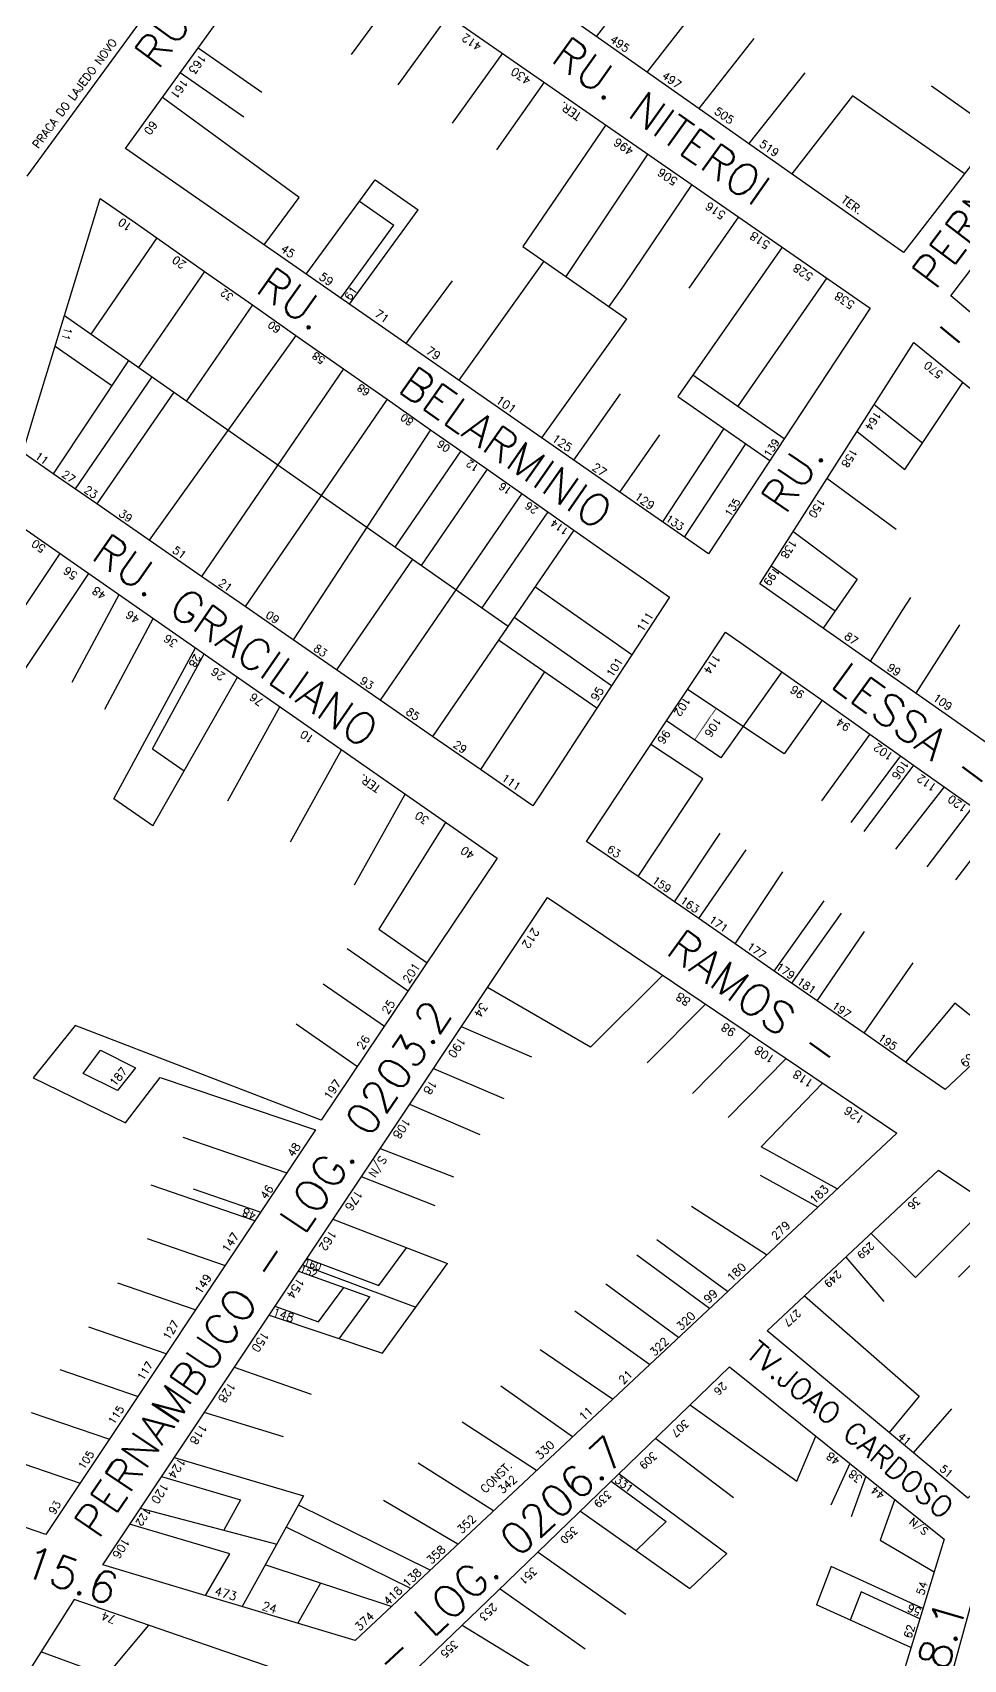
# Model space of a CAD drawing. Extents: x 714896 to 749292, y 8417558 to 8447149.
# Drawn here: x 738444 to 738619.4, y 8426925.1 to 8427231.9 of the extents above; entities that cross this region are included whole.
import ezdxf

# ---------------------------------------------------------------- set-up
doc = ezdxf.new("R2010")
doc.units = 0
doc.header["$MEASUREMENT"] = 0
doc.linetypes.add('ACAD_ISO03W100', pattern=[30, 12, -18])
for name, color, linetype in [('LOTE', 7, 'CONTINUOUS'), ('NUM-PORTA', 7, 'CONTINUOUS'), ('QUADRA', 6, 'CONTINUOUS'), ('TEXTO', 7, 'CONTINUOUS'), ('TEXTODERUA', 3, 'CONTINUOUS')]:
    doc.layers.add(name, color=color, linetype=linetype)
doc.styles.add('ROMANS', font='ROMANS.SHX', dxfattribs={"height": 1.5})

msp = doc.modelspace()

# ---------------------------------------------------------------- linework, layer by layer
at = {"layer": 'LOTE', "color": 7}
for p, q in [((738568.67, 8427254.88, 535.41), (738550.25, 8427231.2, 529.82)), ((738513.74, 8427240.99, 533.63), (738504.05, 8427227.7, 531.36)), ((738522.3, 8427235.06, 533.63), (738512.84, 8427222, 531.55)), ((738570.27, 8427237.87, 532.9), (738559.79, 8427224.47, 529.82)), ((738475.2, 8427228.97, 529.81), (738487.18, 8427220.65, 530.29)), ((738579.95, 8427230.76, 532.87), (738569.59, 8427217.57, 529.82)), ((738532.56, 8427227.95, 533.63), (738523.09, 8427214.77, 531.67)), ((738471.81, 8427224.31, 529.81), (738483.79, 8427215.99, 530.29)), ((738589.55, 8427224.27, 532.98), (738579.01, 8427210.92, 529.82)), ((738540.39, 8427222.52, 533.63), (738531.43, 8427209.75, 531.78)), ((738598.52, 8427219.91, 533.29), (738587.08, 8427205.24, 529.82)), ((738619.59, 8427205.29, 535.45), (738598.52, 8427219.91, 533.29)), ((738613.44, 8427221.8), (738625.69, 8427213.15)), ((738494.2, 8427200.78, 529.61), (738468.43, 8427219.6, 529.81)), ((738552, 8427214.47, 533.63), (738536.37, 8427191.51, 531.12)), ((738559.94, 8427208.96, 533.63), (738544.49, 8427185.86, 530.88)), ((738495.55, 8427186.32, 528.22), (738508.53, 8427204.08, 530.74)), ((738568.26, 8427203.2, 533.63), (738555.37, 8427184.1, 531.4)), ((738487.62, 8427191.83, 528.22), (738494.2, 8427200.78, 529.61)), ((738503.72, 8427180.63, 528.22), (738516.66, 8427198.42, 530.79)), ((738502.08, 8427181.77, 528.22), (738512.08, 8427195.52, 530.2)), ((738577.06, 8427197.1, 533.63), (738567.66, 8427183.65, 531.89)), ((738585.25, 8427191.42, 533.63), (738565.6, 8427163.21, 530.81)), ((738540.33, 8427188.75, 531.03), (738524.29, 8427166.32, 528.22)), ((738514.37, 8427173.22, 528.22), (738523.1, 8427185.04, 529.99)), ((738555.37, 8427184.1, 531.4), (738552.62, 8427180.2, 531.09)), ((738593.68, 8427185.58, 533.63), (738576.93, 8427161.41, 531.46)), ((738555.94, 8427177.89, 531.12), (738539.9, 8427155.45, 528.22)), ((738608.41, 8427149.49, 534.14), (738619.35, 8427165.87, 536.94)), ((738545.97, 8427151.23, 528.22), (738554.78, 8427163.72, 530.34)), ((738602.58, 8427161.7, 533.22), (738611.73, 8427154.47, 534.15)), ((738554.64, 8427145.19, 528.22), (738562.22, 8427156.02, 530.38)), ((738574.26, 8427157.18, 528.22), (738562.69, 8427139.59, 528.22)), ((738599.38, 8427156.62, 533.22), (738608.41, 8427149.49, 534.14)), ((738578.36, 8427154.33, 528.22), (738566.8, 8427136.73, 528.22)), ((738606.76, 8427138.17, 533.79), (738593.7, 8427147.75, 533.22)), ((738587.31, 8427137.83, 533.22), (738599.43, 8427128.77, 533.11)), ((738435.61, 8427113.36, 530.06), (738449.17, 8427133.65, 530.06)), ((738436.71, 8427103.13, 530.06), (738454.58, 8427129.88, 530.06)), ((738599.43, 8427128.77, 533.11), (738592.99, 8427119.55, 531.73)), ((738451.45, 8427109.36, 528.1), (738460.32, 8427125.87, 530.06)), ((738609.44, 8427125.35, 533.37), (738607.93, 8427122.98, 533.16)), ((738607.93, 8427122.98, 533.16), (738601.87, 8427113.31, 531.73)), ((738457.56, 8427104.29, 528), (738466.73, 8427121.38, 530.06)), ((738618.7, 8427120.19, 533.51), (738610.45, 8427107.29, 531.73)), ((738459.26, 8427087.38, 526.64), (738474.68, 8427115.83, 530.06)), ((738466.6, 8427096.76, 527.9), (738476.32, 8427114.69, 530.06)), ((738466.61, 8427082.25, 526.63), (738482.62, 8427110.29, 530.06)), ((738585.2, 8427111.3), (738573.72, 8427095.1, 533.05)), ((738585.64, 8427095.85, 533.23), (738567.42, 8427108, 533.93)), ((738480.8, 8427086.96, 527.92), (738490.56, 8427104.74, 530.06)), ((738592.78, 8427105.94, 533.92), (738585.64, 8427095.85, 533.23)), ((738573.72, 8427095.1, 533.05), (738563.47, 8427102.05, 533.93)), ((738570.3, 8427091.15, 532.94), (738560.5, 8427097.58, 533.93)), ((738601.79, 8427099.56, 533.92), (738592.66, 8427086.98, 533.01)), ((738492.6, 8427079.25, 527.94), (738502.22, 8427096.6, 530.06)), ((738607.58, 8427095.46, 533.92), (738598.23, 8427082.92, 532.98)), ((738558.13, 8427072.69, 530.13), (738570.3, 8427091.15, 532.94)), ((738610.03, 8427093.73, 533.92), (738600.68, 8427081.19, 532.98)), ((738504.66, 8427071.17, 527.84), (738514.21, 8427088.22, 530.06)), ((738615.79, 8427089.65, 533.92), (738606.63, 8427077.86, 532.99)), ((738466.61, 8427082.25, 1765.5), (738459.26, 8427087.38, 1550.88)), ((738621.13, 8427085.87, 533.92), (738612.56, 8427074.54, 533.02)), ((738521.81, 8427082.91, 530.06), (738509.25, 8427062.76, 1021.3)), ((738625.9, 8427082.49, 533.92), (738617.92, 8427072.08, 533.07)), ((738564.99, 8427067.93, 530.13), (738573.57, 8427080.91, 532.34)), ((738569.53, 8427064.78, 530.13), (738578.49, 8427077.74, 532.25)), ((738576.38, 8427060.03, 530.13), (738585.39, 8427073.62, 532.2)), ((738583.78, 8427054.89, 530.13), (738593.17, 8427068.11, 532.15)), ((738587.06, 8427052.61, 530.13), (738596.46, 8427065.83, 532.15)), ((738509.25, 8427062.76, 1021.3), (738518.32, 8427056.46, 526.76)), ((738591.85, 8427049.29, 530.13), (738600.8, 8427062.35, 532.14)), ((738503.24, 8427059.17, 527.15), (738514.77, 8427051.17, 526.76)), ((738562.76, 8427054.08, 530.24), (738549.12, 8427040.54, 528.18)), ((738600.7, 8427043.15, 530.13), (738609.96, 8427056.41, 532.24)), ((738498.76, 8427052.5, 527.15), (738510.29, 8427044.49, 526.76)), ((738549.12, 8427040.54, 528.18), (738529.7, 8427051.78, 525.58)), ((738570.8, 8427048.65, 530.24), (738559.83, 8427037.56, 529.94)), ((738617.84, 8427048.83, -0.49), (738608.54, 8427037.7, 530.13)), ((738626.2, 8427042.11), (738617.84, 8427048.83, -0.49)), ((738493.67, 8427044.91, 527.15), (738505.19, 8427036.91, 526.75)), ((738524.79, 8427044.41, 525.58), (738538.04, 8427038.74, 527.87)), ((738579.31, 8427042.91, 530.24), (738568.34, 8427031.82, 529.94)), ((738453.48, 8427035.56, 525.42), (738456.76, 8427039.99, 525.68)), ((738456.76, 8427039.99, 525.68), (738463.35, 8427036.64, 525.88)), ((738463.34, 8427036.64, 525.87), (738459.97, 8427032.34, 525.65)), ((738519.54, 8427036.54, 525.58), (738532.79, 8427030.87, 527.87)), ((738586.04, 8427038.37, 530.24), (738575.07, 8427027.28, 529.94)), ((738459.97, 8427032.34, 525.65), (738453.48, 8427035.56, 525.42)), ((738581.3, 8427021.72, 530.2), (738592.9, 8427033.74, 530.24)), ((738515.02, 8427029.77, 525.58), (738528.27, 8427024.09, 527.87)), ((738472.32, 8427023.54, 1224.44), (738491.88, 8427016.81, 526.75)), ((738509.47, 8427021.44, 525.58), (738523.31, 8427016.1, 527.88)), ((738595.62, 8427013.79, 531.19), (738581.3, 8427021.72, 530.2)), ((738505.93, 8427016.14, 525.58), (738519.81, 8427010.69, 527.89)), ((738591.97, 8427010.37, 531.19), (738581.19, 8427016.35, 530.45)), ((738474.26, 8427013.82, 70.23), (738486.97, 8427009.45, 526.75)), ((738500.55, 8427008.07, 525.58), (738522.21, 8426999.76, 527.92)), ((738582.34, 8427001.35, 531.19), (738568.18, 8427010.47, 530.15)), ((738624.27, 8427011, 530.6), (738610.4, 8426997.13, 529.37)), ((738610.4, 8426997.13, 529.37), (738602.02, 8427005.4, 530.1)), ((738629.12, 8427007.75, 530.6), (738618.52, 8426997.15, 530.6)), ((738465.54, 8427004.43, 1052.29), (738480.27, 8426999.37, 526.75)), ((738574.98, 8426994.45, 531.19), (738561.62, 8427004.2, 530.13)), ((738494.88, 8426999.5, 525.58), (738516.24, 8426991.52, 529.25)), ((738495.65, 8427000.66, 525.58), (738509.24, 8426995.59, 527.92)), ((738571.56, 8426991.25, 531.19), (738557.86, 8427001.32, 530.1)), ((738597.28, 8427000.95, 530.1), (738604.42, 8426992.57, 529.17)), ((738460, 8426996.09, 1052.29), (738474.73, 8426991.03, 526.75)), ((738494.08, 8426998.31, 525.58), (738507.57, 8426993.47, 527.91)), ((738565.73, 8426985.78, 531.19), (738552.03, 8426995.85, 530.1)), ((738589.48, 8426993.62, 530.1), (738611.1, 8426974.75, 528.33)), ((738488.55, 8426990, 525.59), (738509.92, 8426982.81, 527.92)), ((738489.62, 8426991.67, 525.58), (738497.87, 8426988.71, 527)), ((738560.26, 8426980.67, 531.19), (738546.21, 8426990.74, 530.05)), ((738454.52, 8426987.79, 1050.6), (738469.25, 8426982.73, 525.05)), ((738553.31, 8426974.16, 531.19), (738539.63, 8426983.46, 530.07)), ((738449.12, 8426979.76, 1052.3), (738463.85, 8426974.69, 526.75)), ((738481.95, 8426980.2, 525.58), (738496.46, 8426975.09, 528.24)), ((738545.75, 8426967.07, 531.19), (738532.23, 8426976.61, 530.05)), ((738611.1, 8426974.75, 528.33), (738605.44, 8426967.86, 527.2)), ((738443.73, 8426971.67, 1052.3), (738458.46, 8426966.61, 526.75)), ((738476.28, 8426971.7, 525.58), (738491.22, 8426967.13, 528.42)), ((738567.97, 8426973.04, 529.97), (738588.02, 8426958.72, 527.24)), ((738610.05, 8426964.01), (738617.25, 8426972.34)), ((738538.96, 8426960.71, 531.19), (738524.94, 8426969.85, 530.04)), ((738561.43, 8426966.72, 529.96), (738576.11, 8426955.63, 527.58)), ((738588.02, 8426958.72, 527.24), (738591.62, 8426967.19, 526.63)), ((738437.9, 8426963.5, 1063.08), (738452.93, 8426958.33, 526.75)), ((738470.65, 8426963.15, 525.59), (738495.04, 8426955.92, 530.57)), ((738530.85, 8426953.11, 531.19), (738516.64, 8426962.08, 530.04)), ((738598.04, 8426962.04, 526.63), (738594.42, 8426954.18, 526.96)), ((738468.27, 8426959.58, 525.6), (738483.19, 8426955.15, 528.64)), ((738554.52, 8426960.05, 529.95), (738574.81, 8426945.05, 527.89)), ((738601.02, 8426959.64, 526.63), (738598.28, 8426951.96, 527.03)), ((738495.04, 8426955.92, 530.57), (738483.5, 8426935.05, 531.48)), ((738553.06, 8426958.68, 529.95), (738563.39, 8426951.07, 528.36)), ((738464.28, 8426953.58, 525.6), (738490.01, 8426946.81, 531.44)), ((738483.19, 8426955.15, 528.64), (738480.03, 8426949.44, 529.7)), ((738518.9, 8426941.89, 531.19), (738494.07, 8426954.15, 529.61)), ((738524.13, 8426946.82, 531.19), (738510.14, 8426955.07, 530.11)), ((738547.25, 8426953.02, 529.94), (738567.84, 8426938.45, 527.88)), ((738606.48, 8426955.27, 526.63), (738603.74, 8426947.58, 527.03)), ((738481.18, 8426944.99, 529.9), (738462.26, 8426950.56, 525.6)), ((738515.25, 8426938.47, 531.19), (738491.8, 8426950.05, 529.7)), ((738603.74, 8426947.58, 527.35), (738613.91, 8426941.58, 527.82)), ((738476.58, 8426937.12, 531.48), (738481.18, 8426944.99, 529.9)), ((738539.25, 8426945.29, 529.93), (738555.83, 8426933.61, 526.9)), ((738511.59, 8426935.07, 531.19), (738487.84, 8426942.89, 530.25)), ((738594.5, 8426942.63, 526.71), (738591.71, 8426935.35, 527.52)), ((738611.78, 8426934.67, 527.82), (738594.5, 8426942.63, 526.71)), ((738498.25, 8426939.46, 530.64), (738493.98, 8426931.91, 531.48)), ((738532.11, 8426938.41, 529.92), (738548.13, 8426927.05, 526.68)), ((738600.17, 8426937.85, 526.96), (738598.11, 8426932.47, 527.56)), ((738611.23, 8426932.75, 527.82), (738600.17, 8426937.85, 527.11)), ((738609.52, 8426927.32, 527.82), (738591.71, 8426935.35, 526.65)), ((738465.82, 8426931.55, 524.82), (738457.84, 8426922.01, 524.83)), ((738562.63, 8426908.49, 524.07), (738524.93, 8426931.48, 529.91)), ((738486.27, 8426911.61, 527.08), (738445.53, 8426926.5, 523.87))]:
    msp.add_line(p, q, dxfattribs=at)
at = {"layer": 'LOTE', "color": 7, "linetype": 'ACAD_ISO03W100', "ltscale": 0.007}
msp.add_line((738572.8, 8427104.41, 533.5), (738568.77, 8427098.5, 533.35), dxfattribs=at)
at = {"layer": 'LOTE', "color": 7, "linetype": 'CONTINUOUS', "flags": 128}
for points, elevation in [([(738508.53, 8427204.08), (738516.66, 8427198.42)], 528.22), ([(738505.58, 8427200.04), (738512.08, 8427195.52)], 528.22), ([(738466.6, 8427096.76), (738472.53, 8427092.62)], 527.9), ([(738485.87, 8427007.78), (738466.31, 8427014.5)], 526.75)]:
    msp.add_lwpolyline(points, dxfattribs=dict(at, elevation=elevation))
for points in [[(738467.38, 8427193.12), (738454.94, 8427175.01)], [(738536.37, 8427191.51), (738555.94, 8427177.89)], [(738476.39, 8427186.81), (738463.95, 8427168.7)], [(738485.4, 8427180.5), (738472.96, 8427162.39)], [(738449.99, 8427178.48), (738533.6, 8427119.91)], [(738493.59, 8427174.76), (738465.95, 8427136.14)], [(738462.05, 8427170.03), (738447.86, 8427148.67)], [(738502.6, 8427168.45), (738475.81, 8427129.31)], [(738466.46, 8427166.91), (738451.97, 8427145.82)], [(738568.46, 8427167.31), (738585.67, 8427155.33)], [(738470.57, 8427164.06), (738456.08, 8427142.98)], [(738510.79, 8427162.71), (738484.03, 8427123.62)], [(738565.6, 8427163.21), (738582.93, 8427151.15)], [(738518.98, 8427156.97), (738493.07, 8427117.35)], [(738524.71, 8427152.96), (738512.27, 8427134.85)], [(738529.63, 8427149.51), (738517.22, 8427131.38)], [(738536.18, 8427144.92), (738509.52, 8427105.97)], [(738541.09, 8427141.48), (738528.68, 8427123.35)], [(738546.01, 8427138.04), (738519.38, 8427099.13)], [(738515.58, 8427132.53), (738501.29, 8427111.66)], [(738583.19, 8427131.3), (738595.27, 8427122.82)], [(738556.91, 8427114.53), (738538.67, 8427127.32)], [(738553.08, 8427108.67), (738534.72, 8427121.55)], [(738550.32, 8427104.45), (738531.8, 8427117.28)], [(738540.46, 8427111.29), (738528.42, 8427092.87)]]:
    msp.add_lwpolyline(points, dxfattribs=at)
at = {"layer": 'LOTE', "color": 7, "ltscale": 0.05, "flags": 128}
msp.add_lwpolyline([(738448.24, 8427172.74), (738458.89, 8427165.28)], dxfattribs=at)
at = {"layer": 'LOTE', "color": 7, "flags": 128}
for points, elevation in [([(738509.24, 8426995.59), (738514.48, 8427002.72)], 527.92), ([(738516.24, 8426991.52), (738522.21, 8426999.76)], 527.92), ([(738497.87, 8426988.71), (738502.66, 8426995.23)], 527.91), ([(738501.75, 8426985.56), (738507.57, 8426993.47)], 527.91), ([(738509.92, 8426982.81), (738516.24, 8426991.52)], 527.92), ([(738563.39, 8426951.07), (738557.75, 8426945.59)], 528.36), ([(738574.81, 8426945.05), (738567.84, 8426938.45)], 527.89)]:
    msp.add_lwpolyline(points, dxfattribs=dict(at, elevation=elevation))
at = {"layer": 'QUADRA', "color": 6}
for points in [[(738539.55, 8427317.43), (738644.64, 8427237.54), (738608.11, 8427190.41), (738501.71, 8427265.32), (738539.55, 8427317.43)], [(738493.83, 8427254.8), (738601.87, 8427179.91), (738571.36, 8427133.56), (738461.49, 8427210.01), (738493.83, 8427254.8)], [(738653.79, 8427230.27), (738744.43, 8427161.55), (738700.62, 8427111.44), (738617.06, 8427182.24), (738653.79, 8427230.27)], [(738538.29, 8427086.04), (738528.42, 8427092.87), (738519.38, 8427099.13), (738509.52, 8427105.97), (738501.29, 8427111.66), (738493.07, 8427117.35), (738484.03, 8427123.62), (738475.81, 8427129.31), (738465.95, 8427136.14), (738456.08, 8427142.98), (738447.86, 8427148.67), (738442.11, 8427152.66), (738444.86, 8427161.68), (738447.42, 8427170.08), (738449.99, 8427178.48), (738453.27, 8427189.22), (738456.73, 8427200.58), (738462.71, 8427196.39), (738467.38, 8427193.12), (738476.39, 8427186.81), (738485.4, 8427180.5), (738493.59, 8427174.76), (738502.6, 8427168.45), (738510.79, 8427162.71), (738518.98, 8427156.97), (738524.71, 8427152.96), (738529.63, 8427149.51), (738536.18, 8427144.92), (738541.09, 8427141.48), (738546.01, 8427138.04), (738552.75, 8427133.31), (738559.1, 8427128.87), (738564.03, 8427125.41), (738556.91, 8427114.53), (738550.32, 8427104.45), (738546.74, 8427098.97), (738542.07, 8427091.82), (738538.29, 8427086.04)], [(738610.07, 8427173.41), (738693.76, 8427105.4), (738659.35, 8427072.94), (738581.04, 8427127.93), (738610.07, 8427173.41)], [(738606.86, 8427024.32), (738504.79, 8426928.67), (738457.18, 8426942.93), (738541.04, 8427068.77), (738606.86, 8427024.32)], [(738450.5, 8426859.92), (738529.73, 8426936.11), (738575.36, 8426980.24), (738615.81, 8426947.78), (738599.91, 8426895.7), (738562.63, 8426908.49), (738539.08, 8426890.09), (738519.79, 8426834.13), (738450.5, 8426859.92)]]:
    msp.add_lwpolyline(points, close=True, dxfattribs=at)
msp.add_lwpolyline([(738426.56, 8427255.69), (738464.28, 8427233.96), (738442.89, 8427204.81)], dxfattribs=at)
at = {"layer": 'QUADRA', "color": 6, "linetype": 'CONTINUOUS'}
for points in [[(738420.8, 8427040.23), (738413.19, 8427095.17), (738442.16, 8427138.55), (738531.53, 8427076.15), (738498.39, 8427026.79), (738452, 8427044.62), (738444.06, 8427034.73), (738461.48, 8427026.24), (738467.99, 8427034.83), (738497.3, 8427024.96), (738446.48, 8426948.66), (738375.58, 8426973.04), (738420.8, 8427040.23)], [(738582.45, 8426987.02), (738614.76, 8427017.36), (738685.09, 8426970.31), (738656.09, 8426877.32), (738609.2, 8426892.96), (738625.13, 8426950.84), (738635.95, 8426965.41), (738633.13, 8426967.68), (738620.28, 8426955.48), (738582.45, 8426987.02)], [(738413.59, 8426876.11), (738420.76, 8426871), (738436.52, 8426864.92), (738496.39, 8426921), (738451.79, 8426936.39), (738413.59, 8426876.11)]]:
    msp.add_lwpolyline(points, close=True, dxfattribs=at)
at = {"layer": 'QUADRA', "linetype": 'CONTINUOUS'}
msp.add_lwpolyline([(738626.2, 8427042.11), (738615.97, 8427032.55), (738608.54, 8427037.7), (738600.7, 8427043.15), (738591.85, 8427049.29), (738583.78, 8427054.89), (738576.38, 8427060.03), (738569.53, 8427064.78), (738564.99, 8427067.93), (738558.13, 8427072.69), (738548.4, 8427079.34), (738552.08, 8427084.89), (738556.26, 8427091.18), (738560.5, 8427097.58), (738563.47, 8427102.05), (738567.42, 8427108), (738571.55, 8427114.23), (738574.59, 8427118.81), (738579.15, 8427115.58), (738585.2, 8427111.3), (738592.78, 8427105.94), (738601.79, 8427099.56), (738607.58, 8427095.46), (738610.03, 8427093.73), (738615.79, 8427089.65), (738621.13, 8427085.87)], dxfattribs=at)

# ---------------------------------------------------------------- texts
at = {"layer": 'NUM-PORTA', "color": 7, "style": 'ROMANS'}
for s, height, rotation, p in [('412', 1.538, 145.4276, (738528.82, 8427229.54)), ('495', 1.509, 324.7657, (738552.66, 8427230.24)), ('163', 1.519, 234.0269, (738475.58, 8427227.94)), ('430', 1.538, 145.4364, (738538.09, 8427223.16)), ('497', 1.509, 324.7581, (738562.44, 8427223.4)), ('161', 1.519, 234.0269, (738472.19, 8427223.28)), ('505', 1.509, 324.7253, (738572.33, 8427216.71)), ('60', 1.522, 234.1419, (738466.4, 8427215.39)), ('496', 1.538, 145.3157, (738557.46, 8427209.83)), ('519', 1.509, 324.7227, (738580.82, 8427210.54)), ('506', 1.538, 145.3183, (738565.72, 8427204.15)), ('516', 1.538, 145.318, (738574.75, 8427197.76)), ('10', 1.5, 144.3026, (738462.88, 8427195.49)), ('518', 1.538, 145.3218, (738583.13, 8427192.17)), ('20', 1.5, 144.3026, (738473.07, 8427188.38)), ('45', 1.559, 325.1125, (738490.55, 8427190.76)), ('59', 1.559, 325.126, (738497.81, 8427185.49)), ('528', 1.536, 145.3174, (738591.25, 8427186.15)), ('32', 1.385, 144.6516, (738481.95, 8427182.28)), ('61', 1.5, 55.1291, (738503.85, 8427181.2)), ('538', 1.53, 145.3136, (738599.08, 8427180.85)), ('60', 1.385, 144.6516, (738490.9, 8427176.16)), ('71', 1.559, 325.1291, (738508.27, 8427178.49)), ('11', 1.462, 252.8528, (738450.09, 8427176.44)), ('58', 1.385, 144.7243, (738499.24, 8427170.36)), ('79', 1.56, 325.1412, (738517.99, 8427171.51)), ('570', 1.476, 141.1895, (738615.71, 8427167.61)), ('68', 1.385, 144.8128, (738507.72, 8427164.33)), ('101', 1.559, 325.1467, (738531.16, 8427162.22)), ('80', 1.385, 144.8369, (738515.91, 8427158.74)), ('164', 1.443, 237.2596, (738602.83, 8427160.58)), ('125', 1.559, 325.1467, (738541.71, 8427154.97)), ('11', 1.462, 325.2762, (738444.27, 8427151.69)), ('06', 1.385, 144.8222, (738522.82, 8427153.74)), ('139', 1.4, 56.6968, (738582.89, 8427151.65)), ('158', 1.443, 237.2596, (738598.35, 8427153.57)), ('27', 1.462, 325.2762, (738449.33, 8427148.23)), ('12', 1.385, 144.8677, (738528.26, 8427150.05)), ('27', 1.559, 325.151, (738549.28, 8427149.54)), ('23', 1.462, 325.2762, (738453.53, 8427145.32)), ('16', 1.386, 144.8491, (738534.45, 8427145.74)), ('26', 1.387, 144.8324, (738539.39, 8427142.1)), ('129', 1.559, 325.1486, (738557.24, 8427144.03)), ('135', 1.4, 56.6968, (738575.5, 8427140.43)), ('150', 1.5, 237.2711, (738592.23, 8427144.2)), ('39', 1.462, 325.2762, (738460.07, 8427140.83)), ('133', 1.4, 325.1486, (738563.15, 8427139.92)), ('114', 1.389, 144.8178, (738545.16, 8427138.11)), ('50', 1.509, 144.7919, (738446.59, 8427134.88)), ('51', 1.468, 325.1319, (738470.2, 8427133.93)), ('138', 1.444, 237.1611, (738586.92, 8427136.39)), ('56', 1.507, 144.7923, (738452.58, 8427129.78, -530.06)), ('21', 1.47, 325.152, (738478.88, 8427127.78)), ('199', 1.444, 234.6073, (738583.81, 8427131.2)), ('48', 1.507, 144.7923, (738458, 8427126, -530.06)), ('46', 1.506, 144.8189, (738464.33, 8427121.49)), ('09', 1.471, 325.1943, (738487.77, 8427121.7)), ('111', 1.509, 56.7427, (738558.99, 8427118.69)), ('87', 1.481, 325.0515, (738596.83, 8427117.71)), ('36', 1.504, 144.8861, (738471.48, 8427117)), ('83', 1.471, 325.1997, (738496.77, 8427115.42)), ('28', 1.4, 238.5209, (738474.59, 8427114.78)), ('101', 1.511, 56.6921, (738553.25, 8427110.12)), ('114', 1.499, 236.4831, (738572.53, 8427114.77)), ('99', 1.481, 324.9946, (738604.91, 8427111.82)), ('26', 1.504, 144.8861, (738480.41, 8427110.76)), ('93', 1.472, 325.232, (738505.53, 8427109.32)), ('76', 1.503, 144.903, (738487.67, 8427105.95)), ('95', 1.511, 56.6921, (738550.34, 8427105.67)), ('96', 1.519, 144.7891, (738589.61, 8427107.36)), ('109', 1.481, 325.0178, (738613.54, 8427106.07)), ('85', 1.473, 325.2423, (738514.21, 8427103.45)), ('102', 1.497, 236.5142, (738566.9, 8427106.76)), ('10', 1.503, 144.9357, (738497.2, 8427098.93)), ('96', 1.497, 236.4914, (738563.07, 8427100.52)), ('106', 1.502, 236.1801, (738572.69, 8427102.88)), ('94', 1.519, 144.7891, (738598.29, 8427101.22)), ('29', 1.473, 325.2684, (738523.12, 8427097.25)), ('102', 1.519, 144.7934, (738606.39, 8427095.7)), ('106', 1.519, 234.7814, (738608.08, 8427094.88)), ('111', 1.476, 325.3407, (738532.22, 8427090.97)), ('112', 1.519, 144.7814, (738614.56, 8427089.84)), ('120', 1.519, 144.7671, (738620.37, 8427085.94)), ('30', 1.504, 144.8732, (738518.86, 8427083.61)), ('40', 1.511, 144.5224, (738527.48, 8427077.02)), ('63', 1.471, 325.345, (738552.11, 8427077.55)), ('159', 1.469, 325.264, (738560.6, 8427071.68)), ('163', 1.468, 325.2495, (738565.89, 8427067.87)), ('171', 1.469, 325.2426, (738571.29, 8427064.23)), ('212', 1.576, 237.3298, (738538.31, 8427063.22)), ('177', 1.468, 325.2343, (738578.45, 8427059.2)), ('201', 1.542, 56.4179, (738514.91, 8427052.44)), ('179', 1.469, 325.2123, (738583.92, 8427055.36)), ('181', 1.469, 325.2123, (738587.89, 8427052.6)), ('25', 1.542, 56.4116, (738510.96, 8427046.6)), ('34', 1.576, 236.5671, (738528.59, 8427049.08)), ('88', 1.573, 145.865, (738568.16, 8427049.47)), ('197', 1.469, 325.2123, (738594.49, 8427048.02)), ('98', 1.573, 145.8605, (738576.68, 8427043.71)), ('26', 1.542, 56.4149, (738506.21, 8427039.92)), ('190', 1.576, 236.5469, (738524.42, 8427042.58)), ('195', 1.469, 325.1817, (738603.2, 8427041.98)), ('108', 1.572, 145.7977, (738584.08, 8427038.63)), ('69', 1.538, 43.5563, (738619.75, 8427036.6)), ('187', 1.5, 50.6449, (738459.5, 8427032.98)), ('118', 1.572, 145.8222, (738591.33, 8427034.08)), ('197', 1.541, 56.4245, (738500.06, 8427030.46)), ('18', 1.576, 236.5469, (738519.04, 8427034.51)), ('108', 1.576, 236.4756, (738514.03, 8427027.31)), ('126', 1.568, 145.2264, (738600.95, 8427027.22)), ('48', 1.541, 56.4425, (738493.14, 8427019.65)), ('S/N', 1.576, 236.5418, (738509.57, 8427020.25)), ('46', 1.539, 56.5099, (738488.03, 8427011.69)), ('183', 1.529, 43.5404, (738591.34, 8427010.88)), ('176', 1.576, 236.4732, (738505, 8427013.76)), ('36', 1.389, 222.7701, (738610.55, 8427012.42)), ('48', 1.5, 158.3864, (738486.27, 8427009.33)), ('147', 1.536, 56.6297, (738480.84, 8427001.62)), ('162', 1.577, 236.523, (738500.09, 8427006.18)), ('279', 1.529, 43.5404, (738584.09, 8427004.08)), ('259', 1.387, 222.7342, (738601.86, 8427003.89)), ('152', 1.3, 340.3281, (738494.23, 8426998.18)), ('160', 1.3, 340.3281, (738494.97, 8426999.51)), ('180', 1.529, 43.4881, (738575.75, 8426996.2)), ('149', 1.53, 56.8512, (738475.67, 8426993.82)), ('154', 1.577, 236.7265, (738494.01, 8426997.19)), ('249', 1.387, 222.7662, (738595.67, 8426998.52)), ('99', 1.529, 43.4904, (738571.36, 8426992.13)), ('148', 1.577, 341.4621, (738489.08, 8426989.93)), ('320', 1.529, 43.4919, (738566.2, 8426987)), ('277', 1.391, 222.6978, (738588.04, 8426991.21)), ('127', 1.469, 59.2131, (738469.7, 8426985.19)), ('150', 1.577, 236.7812, (738487.36, 8426987.1)), ('322', 1.529, 43.4919, (738561.17, 8426982.15)), ('117', 1.429, 57.456, (738464.8, 8426977.55)), ('21', 1.529, 43.4468, (738555.32, 8426976.88)), ('26', 1.431, 223.2763, (738574.03, 8426977.5)), ('128', 1.577, 236.8788, (738481.06, 8426977.54)), ('115', 1.437, 57.0322, (738459.32, 8426969.24)), ('11', 1.529, 43.4837, (738547.84, 8426969.96)), ('118', 1.577, 236.9395, (738475.72, 8426969.64)), ('307', 1.421, 223.633, (738566.88, 8426970.43)), ('330', 1.53, 43.6338, (738539.64, 8426962.65)), ('41', 1.454, 320.1715, (738606.92, 8426966.9)), ('105', 1.439, 57.1559, (738453.67, 8426960.75)), ('124', 1.578, 237.2424, (738471.61, 8426963.28)), ('309', 1.422, 223.6175, (738560.86, 8426964.35)), ('48', 1.492, 141.5832, (738596.35, 8426962.73)), ('342', 1.531, 42.4607, (738532.55, 8426956.19)), ('331', 1.421, 323.8379, (738553.56, 8426958.62, 529.8)), ('38', 1.492, 141.6251, (738600.54, 8426959.37)), ('51', 1.428, 320.0249, (738614.82, 8426960.81)), ('120', 1.578, 237.2424, (738468.43, 8426958.51)), ('339', 1.421, 223.6013, (738552.28, 8426957.09)), ('44', 1.492, 141.0466, (738604.75, 8426956.25)), ('93', 1.447, 59.0158, (738448.14, 8426952.3)), ('122', 1.4, 237.2752, (738465.26, 8426953.84)), ('352', 1.531, 43.7935, (738524.86, 8426948.68)), ('350', 1.42, 223.61, (738545.93, 8426950.28)), ('S/N', 1.4, 141.0466, (738612.98, 8426949.49)), ('106', 1.58, 237.7503, (738461.09, 8426948.16)), ('358', 1.533, 44.0399, (738519.14, 8426942.92)), ('138', 1.533, 44.1174, (738514.62, 8426938.57, 531.19)), ('351', 1.422, 223.5128, (738538.25, 8426942.62)), ('473', 1.635, 345.0847, (738478.14, 8426937.22)), ('418', 1.533, 44.1174, (738511, 8426935.18, 531.19)), ('54', 1.482, 71.7345, (738611.92, 8426937.07)), ('24', 1.636, 342.1766, (738487.07, 8426934.5)), ('253', 1.42, 223.5712, (738530.72, 8426935.79)), ('56', 1.482, 157.2573, (738611.6, 8426934.62)), ('74', 1.6, 160.2844, (738459.85, 8426933.25)), ('374', 1.551, 43.3538, (738505.6, 8426930.34)), ('62', 1.482, 71.7441, (738609.56, 8426928.92)), ('355', 1.42, 223.5685, (738523.38, 8426928.79))]:
    msp.add_text(s, height=height, rotation=rotation, dxfattribs=at).set_placement(p)
at = {"layer": 'TEXTO', "color": 7, "style": 'ROMANS'}
msp.add_text('PRACA DO LAJEDO NOVO', height=1.512, rotation=53.3704, dxfattribs=at).set_placement((738445.03, 8427209.88))
at = {"layer": 'TEXTO', "style": 'ROMANS'}
for s, height, rotation, p in [('TER.', 1.538, 145.4387, (738547.58, 8427216.46)), ('TER.', 1.51, 324.5641, (738596.26, 8427199.97)), ('TER.', 1.504, 144.8699, (738509.72, 8427089.66)), ('CONST.', 1.539, 44.8062, (738529.31, 8426956.3))]:
    msp.add_text(s, height=height, rotation=rotation, dxfattribs=at).set_placement(p)
at = {"layer": 'TEXTODERUA', "style": 'ROMANS'}
for s, height, rotation, p in [('RU. RAPOSO TAVARES - LOG. 0123.0', 6, 53.8485, (738467.63, 8427224.65)), ('RU. ENEDINO MALHEROS - LOG. 0212.1', 6, 322.6047, (738554.95, 8427311.48)), ('RU. NITEROI  ', 6, 324.4509, (738541.41, 8427226.56)), ('PERNAMBUCO ', 6, 53.0879, (738614.1, 8427183.11)), ('RU.    BELARMINIO ', 6, 325.0124, (738485.74, 8427183.13)), ('- LOG. 0120.6', 6, 320.457, (738612.68, 8427175.06)), ('RU. ', 6, 56.0024, (738585.88, 8427140.78)), ('RU. GRACILIANO', 6, 325.0124, (738454.72, 8427132.8)), ('LESSA -', 6, 323.7732, (738594.09, 8427108.62)), ('RAMOS -', 6, 323.7732, (738563.06, 8427058.28)), ('PERNAMBUCO - LOG. 0203.2', 6, 56.0024, (738456.41, 8426947.56)), ('RU. B BA. MARABA - LOG. 0215.6', 6, 340.7407, (738326.43, 8426981.4)), ('TV.JOAO CARDOSO', 4, 320.1255, (738578.2, 8426982.38)), ('RU. JOAO CARDOSO - LOG. 0206.7', 6, 43.0941, (738450.63, 8426864.67)), ('LOG.078.1', 6, 73.2007, (738608.2, 8426895.66))]:
    msp.add_text(s, height=height, rotation=rotation, dxfattribs=at).set_placement(p)

doc.saveas('drawing.dxf')
